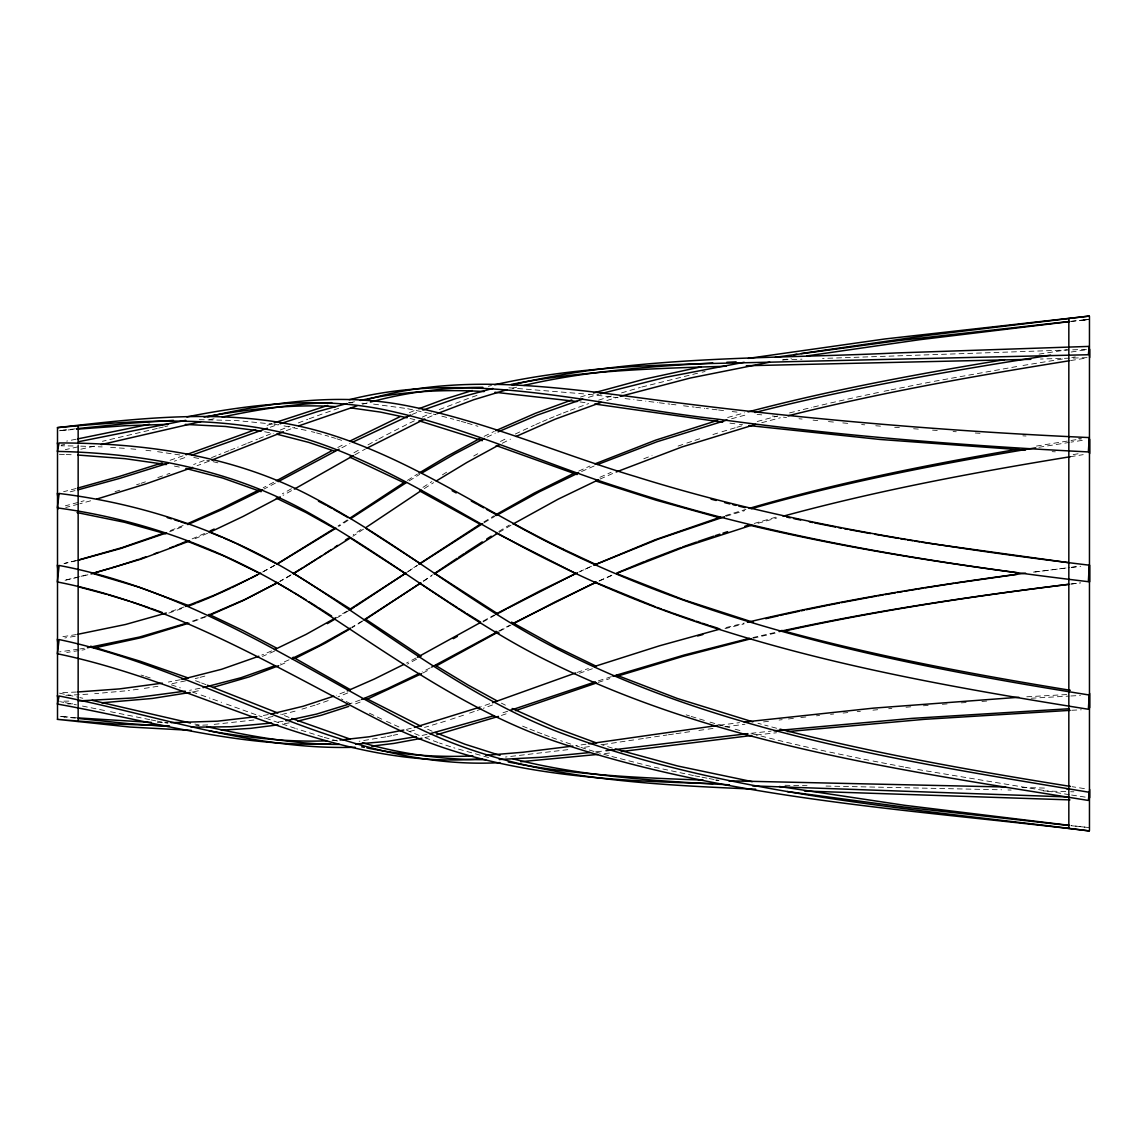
<?xml version="1.0" encoding="UTF-8"?>
<svg xmlns="http://www.w3.org/2000/svg" width="1147" height="1147" viewBox="0 0 1147 1147"><rect width="100%" height="100%" fill="white"/><g stroke="black" fill="none" stroke-linecap="round" stroke-linejoin="round"><path stroke-width="0.75" stroke-dasharray="5 3.75" d="M361.104 529.441L353.204 534.846M423.3 581.113L432.548 574.833M406.54 572.554L416.619 565.743M363.499 529.168L352.86 536.28M423.587 581.185L431.587 575.851M408.275 571.478L417.623 565.285M347.254 519.921L338.021 526M422.942 487.389L431.889 481.568M348.086 520.351L338.695 526.444M424.304 488.593L433.623 482.643M407.4 480.407L417.451 474.069M409.092 480.908L419.702 474.356M442.384 474.872L447.445 471.704M348.803 610.62L337.333 617.674M498.773 531.491L509.311 525.054M362.28 621.43L352.014 627.739M483.862 521.971L494.099 515.777M346.867 611.15L338.838 615.996M499.217 532.294L511.648 524.867M362.438 620.857L351.728 627.294M484.091 522.745L494.945 516.293M291.08 574.79L280.226 581.056M290.592 575.436L279.524 581.687M291.424 488.722L282.334 493.841M274.922 565.127L263.824 571.335M353.936 452.75L361.09 448.721M473.697 456.033L477.754 453.739M483.002 621.932L495.289 615.079M291.539 490.658L283.094 495.332M274.721 565.428L262.147 572.281M354.853 454.814L365.578 448.878M367.958 444.893L377.263 439.788M483.145 621.043L494.3 614.935M499.777 631.151L511.003 625.043M416.547 659.224L407.472 664.113M378.84 438.943L383.542 436.419M498.601 631.151L509.784 625.172M337.777 447.516L344.057 444.176M416.117 657.948L406.497 663.038M273.674 482.242L263.165 487.79M386.611 434.799L408.246 423.773M422.999 672.959L429.767 669.418M341.849 447.76L349.993 443.531M275.38 483.131L264.011 489.038M430.225 667.841L422.139 671.984M500.465 441.466L507.189 438.039M502.257 443.272L510.501 439.143M484.106 436.362L494.3 431.372M409.794 423.028L414.44 420.791M487.031 437.136L495.26 433.193M515.275 434.039L534.316 425.15M579.006 571.98L592.253 565.887L580.425 571.364M578.733 471.102L590.017 466.012M422.196 417.164L431.516 412.977M599.895 477.295L611.15 472.277M204.582 533.441L192.137 538.889M599.293 580.783L612.713 574.819M581.558 471.517L594.676 465.768M600.039 479.059L613.229 473.267M274.477 651.166L262.405 656.428M427.53 417.809L435.846 414.182M599.035 581.085L611.251 575.708M207.636 533.24L192.682 539.707M535.692 424.533L541.212 422.11M289.044 659.826L280.685 663.41M280.284 665.031L287.926 661.704M271.624 650.908L261.76 655.066M542.588 421.523L548.094 419.157M409.407 412.648L415.63 410.053M439.301 409.622L470.686 397.536M549.513 418.583L555.162 416.232M183.133 525.512L169.139 531.09M347.77 692.931L338.007 696.874M247.752 443.129L257.502 439.186M258.978 438.598L263.409 436.792M412.06 414.44L420.175 411.185M246.318 443.717L237.701 447.201M266.233 435.659L271.868 433.38M230.475 450.097L234.82 448.362M556.524 415.687L561.987 413.508M229.027 450.685L218.833 454.728M344.573 691.999L336.415 695.182M280.269 430.01L290.019 426.154M181.713 527.032L169.598 531.764M211.521 457.624L217.371 455.316M206.302 616.627L193.241 621.602M355.527 703.871L362.309 701.233M286.263 430.67L294.593 427.444M563.378 412.963L568.969 410.784M204.152 460.477L193.614 464.521M643.797 458.771L652.055 455.588M298.32 422.928L307.769 419.315M208.926 461.209L197.055 465.725M570.374 410.253L588.683 403.572M360.258 699.971L349.419 703.957M205.184 616.513L190.445 621.889M309.188 418.784L324.3 413.25M492.522 704.961L483.317 708.273M267.136 425.394L272.757 423.386M166.874 474.385L169.899 473.31M328.214 700.602L316.715 704.602M184.137 606.964L167.863 612.512M181.814 608.57L167.648 613.473M489.769 703.699L481.482 706.609M477.209 710.437L481.783 708.817M270.219 427.229L278.621 424.29M325.648 412.777L340.501 407.687M157.827 477.582L163.863 475.46M579.421 673.275L592.426 668.73M183.061 455.803L169.598 460.434M469.596 713.104L475.675 710.982M678.063 446.097L685.218 443.617M577.07 672.457L588.397 668.543M184.796 457.624L174.344 461.166M472.277 397.005L480.206 394.339M686.824 443.072L693.261 440.907M463.531 715.183L446.943 720.66M141.038 483.317L145.425 481.84M501.411 715.427L507.834 713.276M598.619 400.174L611.466 395.987M136.522 484.808L139.59 483.805M694.939 440.348L701.591 438.154M507.748 711.197L499.504 713.893M598.304 682.393L609.745 678.637M598.29 680.888L611.351 676.687M580.468 397.063L589.243 394.296M315.067 705.161L298.435 710.208M606.777 400.561L617.272 397.278M712.904 434.555L718.768 432.72M445.437 721.148L424.505 727.456M115.044 491.662L121.209 489.755M725.334 515.605L745.937 509.368M721.979 431.745L735.227 427.774M726.151 516.207L744.704 510.659M588.397 397.364L598.791 394.238M621.531 392.891L640.341 387.414M754.239 523.448L776.333 517.039M736.919 427.272L743.672 425.322M757.981 523.304L776.791 517.957M727.657 417.494L744.632 412.834M362.438 404.246L367.771 402.769M90.67 500.795L79.86 503.762M757.221 421.508L777.637 416.003M81.021 501.597L84.089 500.752M641.79 387.026L699.125 372.832M731.542 418.77L747.271 414.54M77.953 502.458L65.379 505.813M761.737 422.698L780.39 417.766M78.34 504.178L65.766 507.49M200.022 677.375L206.374 675.712M295.08 711.154L281.56 714.567M409.622 731.471L415.572 729.922M80.993 576.31L86.814 574.805M76.175 488.493L63.601 491.705M87.889 574.776L80.018 576.755M724.99 628.685L743.987 623.911M70.168 491.834L76.491 490.228M789.552 412.92L799.803 410.354M512.58 388.216L516.666 387.184M76.046 560.568L64.519 563.378M725.965 627.567L744.188 623.065M79.544 576.669L63.515 580.54M406.439 729.42L411.744 728.116M195.234 678.58L198.431 677.791M803.23 409.493L811.804 407.414M76.605 560.625L63.988 563.621M488.307 386.281L491.49 385.521M78.455 577.156L62.669 580.841M813.51 406.999L828.937 403.357M157.268 428.448L102.456 441.294M158.773 428.089L163.275 427.028M753.221 638.205L777.422 632.614M164.795 426.67L167.806 425.953M349.577 402.898L354.939 401.636M752.805 637.56L775.902 632.284M830.657 402.955L854.73 397.536M424.863 737.564L429.322 736.546M185.556 680.859L170.932 683.927M94.24 446.197L80.39 449.294M427.028 734.367L421.666 735.528M77.939 446.871L65.336 449.653M393.292 735.313L397.694 734.352M702.107 372.173L705.075 371.528M856.451 397.149L880.609 391.987M209.155 419.802L214.073 418.741M193.442 691.827L201.542 690.107M884.079 391.27L889.255 390.195M387.385 736.56L391.83 735.643M890.99 389.851L932.511 381.636M273 716.459L264.384 718.165M200.08 688.257L189.656 690.322M180.337 679.727L168.351 682.064M76.161 439.215L66.669 441.108M61.164 445.122L64.648 444.448M289.23 722.854L282.162 724.158M385.894 736.861L359.169 741.263M934.26 381.306L1019.497 366.051M268.283 714.581L259.709 716.129M75.258 636.227L64.82 637.961M81.982 650.091L85.036 649.575M782.326 359.986L791.358 358.466M1022.981 365.477L1063.083 358.882M1036.458 446.068L1080.273 439M76.476 634.52L60.777 637.015M1038.895 447.287L1069.405 442.384M1073.162 454.585L1081.234 453.28M1070.323 456.721L1083.212 454.642M157.928 686.293L141.54 688.831M283.094 721.277L274.592 722.61M78.928 650.578L66.755 652.442M1071.814 357.477L1075.298 356.918M1070.552 360.559L1086.467 358.05M79.817 648.958L84.319 648.256M1039.024 354.122L1067.269 349.735M1082.266 440.376L1071.011 442.125M1071.212 352.014L1087.098 349.62M253.917 720.001L210.69 724.746M78.326 649.202L59.515 651.883M602.806 744.589L636.915 739.471M638.42 739.242L644.399 738.338M645.904 738.123L666.981 734.998M668.486 734.783L674.551 733.894M589.443 746.554L580.869 747.801M676.07 733.679L692.788 731.284M585.974 744.231L575.722 745.665M698.881 730.424L705.004 729.578M708.057 729.148L714.194 728.316M567.822 749.665L505.454 757.034M138.214 689.261L128.22 690.537M724.947 726.854L744.962 724.244M1034.995 571.952L1066.982 567.894M719.513 725.219L739.485 722.639M1033.433 572.109L1069.735 567.564M1071.255 567.378L1079.8 566.331M1071.513 583.966L1080.402 582.891M763.529 721.922L769.737 721.162M1071.312 567.378L1080.789 566.245M1070.667 584.081L1080.159 582.948M609.516 753.02L600.727 754.081M75.372 428.82L59.515 430.698L66.884 429.924L60.246 430.627M779.057 720.044L782.168 719.685M788.419 718.954L794.656 718.237M601.515 751.213L595.637 751.887M1083.313 320.056L1086.481 319.712M1070.667 321.49L1089.177 319.396L1082.84 320.085L1087.227 319.612M800.85 717.535L807.101 716.846M756.375 734.983L776.533 732.761M750.984 733.306L771.071 731.126M124.865 690.924L94.699 693.691M816.463 715.814L819.603 715.484M1071.312 321.275L1087.112 319.612M830.557 714.323L833.683 714.008M843.088 713.047L847.791 712.574M857.21 711.656L860.365 711.341M59.4 430.756L74.928 429.336M872.939 710.151L877.656 709.721M888.681 708.731L891.836 708.445M906.03 707.212L910.761 706.824M923.392 705.778L928.138 705.405M942.361 704.287L947.107 703.928M961.344 702.867L966.104 702.523M981.947 701.405L986.692 701.075M82.842 694.465L91.33 693.935M1031.124 698.236L1069.262 696.071M332.028 740.575L337.347 740.259M1026.78 696.788L1069.621 694.394M207.707 724.918L195.736 725.492M79.272 694.666L65.852 695.297M1070.854 695.985L1080.388 695.483M1071.757 710.265L1081.32 709.792M76.491 692.042L60.805 692.659M783.086 359.871L801.982 359.169M1086.424 349.362L822.528 358.438M1087.084 357.635L1071.011 358.136M1069.405 358.179L1040.501 359.04M67.702 703.928L75.86 703.771M68.877 701.104L59.515 701.204M199.263 419.659L236.411 420.519L272.628 424.075M61.221 445.81L64.662 445.853M165.039 722.653L168.079 722.682M68.089 445.882L76.247 446.025M157.411 722.524L163.519 722.639M826.012 786.053L1001.56 789.81M784.964 785.279L807.029 785.695M80.734 446.14L102.212 446.914M348.272 402.669L352.76 402.798M1007.969 789.982L1011.181 790.068M1021.948 787.444L1047.139 788.161M715.9 780.462L718.768 780.548M1043.311 790.928L1069.033 791.674M1070.653 791.731L1073.864 791.817M59.372 454.298L64.461 454.47M508.881 387.801L586.963 394.138M66.168 454.527L74.24 454.857M1078.51 438.699L1081.693 438.857M1052.157 451.66L1055.34 451.832M1022.866 435.831L1026.035 436.003M361.821 403.228L367.771 403.629M975.265 433.007L980.025 433.308M110.614 447.373L127.46 448.534M953.1 431.559L956.268 431.759M932.54 430.125L937.271 430.469M913.586 428.749L918.317 429.093M894.66 427.286L899.377 427.659M875.763 425.766L880.48 426.154M861.612 424.562L864.752 424.834M130.83 448.835L139.231 449.61M76.605 717.807L60.834 716.373M842.773 422.913L849.052 423.472M833.41 422.053L827.159 421.479M373.607 404.117L406.21 408.475M813.051 420.132L817.725 420.591M799 418.755L802.126 419.056M783.473 417.164L786.555 417.494M777.265 416.519L771.071 415.874M60.863 716.445L64.92 716.875L60.174 716.359M1071.226 825.725L1086.94 827.36M757.092 414.354L761.737 414.87M1089.177 827.604L1071.054 825.553M588.411 394.296L610.29 396.819M145.927 450.284L152.594 451.043M732.187 411.572L737.019 412.117M75.301 718.165L59.515 716.302M717.061 409.809L706.351 408.547M718.596 409.995L724.904 410.726M613.229 397.163L619.136 397.88M695.684 407.271L704.832 408.361M625.058 398.597L633.947 399.672M683.526 405.794L694.164 407.085M636.929 400.045L645.876 401.149M648.872 401.522L657.876 402.626M659.367 402.812L669.92 404.117M671.425 404.303L675.956 404.862M157.54 451.66L180.638 455.087M739.485 424.361L742.596 424.748M729.922 423.143L736.374 423.974M580.081 401.937L585.974 402.769M1085.191 797.093L1071.155 794.971M274.047 424.29L278.334 424.935M1069.391 794.713L914.145 768.906M1084.417 788.62L1072.187 786.699M284.012 425.881L307.912 430.742M715.986 779.831L718.954 780.361M264.613 431.759L273.244 433.423M407.687 408.733L436.118 414.741M709.147 778.569L714.28 779.516M905.442 767.286L912.41 768.576M903.707 766.956L870.774 760.59M702.007 777.222L707.713 778.297M694.838 775.831L700.573 776.935M60.777 701.806L63.888 702.408M65.436 702.71L76.476 704.889M164.81 722.639L167.863 723.227M693.419 775.544L651.84 766.655L610.061 756.059M82.469 706.065L107.115 711.011M157.254 721.133L161.756 722.037M863.849 759.214L869.039 760.246M151.232 719.929L155.748 720.832M149.727 719.628L108.635 711.326M193.786 457.467L198.646 458.47M174.43 466.083L182.559 467.732M860.393 758.511L829.31 752.002M59.515 693.146L78.326 697.247M825.854 751.256L810.37 747.815M79.817 697.577L82.813 698.236M206.689 460.191L209.901 460.908M194.875 724.029L199.306 725.033M803.488 746.253L808.649 747.443M800.047 745.464L786.326 742.252M213.098 461.682L217.916 462.843M782.899 741.435L769.193 738.08M311.382 431.602L314.866 432.462M488.593 757.55L453.739 747.772M765.766 737.22L752.131 733.736M410.067 418.469L416.017 419.988M441.853 416.16L453.825 419.3M776.619 728.245L764.719 725.105M316.601 432.921L328.687 436.276M337.49 741.048L323.97 737.292M735.112 729.205L740.202 730.582M757.938 723.255L761.321 724.187M456.836 420.146L459.832 420.978M724.947 726.395L731.729 728.273M608.555 755.644L595.479 751.873M461.338 421.408L465.854 422.698M723.241 725.922L709.706 722.022M467.359 423.143L477.955 426.297M322.622 736.904L296.643 728.804M699.584 718.997L706.308 721.019M594.017 751.443L580.912 747.4M331.44 437.122L335.555 438.383M691.211 716.445L697.892 718.495M141.009 675.038L143.949 675.956M145.526 676.458L150.228 677.934M686.15 714.853L689.533 715.929M612.355 748.131L600.942 744.446M336.931 438.828L342.408 440.606M576.583 746.009L579.493 746.955M450.57 746.754L439.559 743.027M171.347 684.831L180.337 687.856M295.266 728.359L280.011 723.198M570.762 744.102L560.625 740.647M192.094 691.899L198.159 694.007M278.621 722.71L258.835 715.742M201.098 695.039L209.93 698.165M212.855 699.211L221.615 702.337M255.896 714.696L223.063 702.867M551.836 737.507L557.743 739.643M437.982 742.482L425.451 737.865M544.524 734.797L550.359 736.976M195.535 680.701L200.08 682.408M201.557 682.967L205.987 684.659M537.212 732.001L543.061 734.252M289.044 717.405L280.685 714.137M529.9 729.105L535.764 731.442M419.2 735.442L406.726 730.338M522.588 726.108L528.437 728.517M432.147 731.213L424.361 727.772M398.955 726.983L384.933 720.646M381.793 719.183L366.28 711.685M501.368 703.125L505.397 705.161M350.652 703.799L341.261 698.924"/><path stroke-width="1.5" d="M1089.65 565.184L1089.65 581.816M1089.65 439.229L1089.65 453.624M1089.65 693.376L1089.65 707.771M1089.65 349.247L1089.65 357.563M1089.65 789.437L1089.65 797.753M57.665 509.512L57.981 507.117M420.462 583.034L365.205 619.581M345.376 540.137L347.985 538.373M405.063 573.557L355.928 606.118M435.043 573.142L457.051 558.331M366.151 527.376L421.666 490.314M419.401 563.865L480.034 524.322M420.935 582.963L363.771 620.025M434.254 574.073L496.465 533.972M349.864 518.186L404.848 482.027M334.895 547.162L337.533 545.399M350.208 538.058L293.345 573.83M405.608 573.256L349.577 609.487M418.956 564.396L482.672 523.606M458.456 557.399L464.105 553.657M324.386 554.073L330.924 549.786M465.395 552.811L482.242 541.871M350.753 518.602L406.439 482.557M332.687 529.513L277.689 563.564M317.791 558.331L321.748 555.765M336.014 528.179L277.517 563.865M316.457 559.163L304.485 566.69M350.236 609.717L354.509 607.021M486.744 539.004L491.246 536.165M436.233 480.994L466.958 462.427L499.504 444.663M418.942 473.138L447.086 456.291L479.704 438.598M303.152 567.507L293.761 573.185M350.538 628.613L325.49 643.051L295.482 658.263M422.368 472.722L454.456 454.097L484.249 438.512M327.354 623.624L334.451 619.423M336.143 617.588L306.077 634.391L274.42 649.675M495.375 515.003L534.201 493.11L573.916 473.31M350.38 628.097L319.325 645.345L291.825 658.607M496.336 515.49L539.807 491.576L578.633 472.836M513.039 524.036L558.102 499.203L598.562 479.704M453.323 638.678L457.352 636.399M294.349 489.095L353.491 455.574M277.517 582.604L243.221 600.498L210.589 614.921M480.364 622.577L417.465 657.231M280.255 496.895L242.963 516.508L209.112 532.581M499.432 612.785L506.401 608.971M496.981 632.685L436.433 665.877M278.133 582.461L245.687 599.135L208.109 615.365M366.954 448.133L424.834 418.999M495.69 614.175L539.692 591.035L577.486 572.726M507.82 608.197L574.547 574.088M331.483 450.9L276.284 480.851M495.819 632.642L431.63 667.11M513.842 623.509L555.277 601.86L596.325 582.146M512.58 623.667L591.881 584.181M339.125 449.194L278.205 481.64M250.921 578.217L257.545 574.733M260.756 573.027L231.952 587.622M350.308 440.892L399.873 416.762M403.887 664.385L374.323 679.038L347.283 690.91M259.208 489.855L220.31 509.139L187.305 523.778M421.637 673.662L366.366 699.584M262.577 489.769L223.436 508.967L187.764 524.58M352.717 442.14L410.669 415.028M419.444 673.361L387.199 688.759L361.592 699.455M249.257 578.963L214.962 594.906L185.628 606.448M495.733 430.684L535.334 413.321L571.736 399.945M516.021 436.462L555.234 419.157L601.2 402.368M230.547 588.296L211.292 596.956M210.016 530.975L214.188 529.054M498.013 431.903L537.054 415.2L582.805 399.099M593.2 583.723L596.125 582.404M593.716 565.227L654.923 539.85L720.588 517.111M595.164 564.725L658.378 539.09L724.603 516.695M594.863 463.904L655.51 440.19L717.707 420.332M617.201 572.869L644.313 561.543M616.928 573.271L683.569 547.277L751.729 525.154M437.15 413.651L473.725 399.73L506.974 389.679M597.616 464.521L657.116 441.724L727.083 420.003M616.183 472.005L682.021 446.929L755.543 424.39M181.011 543.549L187.979 540.667M209.915 597.544L197.37 602.677M278.735 665.676L249.286 676.859L212.754 687.483M189.685 540.968L140.852 559.206L91.029 573.973M175.405 545.8L179.606 544.122M258.835 656.227L221.615 669.275L181.828 679.411M645.847 560.94L681.089 547.506M418.741 408.776L443.774 399.414L472.249 390.525M283.481 431.774L211.865 460.09M275.079 665.69L240.956 677.734L203.033 687.627M169.799 548.022L174.014 546.373M188.854 605.974L195.965 603.236M422.87 410.124L455.531 398.654L492.866 388.432M298.75 425.867L357.09 405.794M166.559 532.911L120.406 548.61L78.182 560.238M164.924 532.724L122.313 547.535L78.928 559.851M192.567 467.403L145.827 483.919L96.864 499.045M333.806 696.157L303.181 706.251L271.122 714.022M154.214 553.886L158.286 552.381M255.609 429.566L186.043 454.771M682.623 546.947L696.487 542.044M188.897 623.151L141.97 637.517L94.154 647.983M492.507 702.724L575.636 672.959M274.147 422.899L327.712 405.45M267.409 428.204L192.094 455.101M348.731 706.394L321.318 715.255L297.675 721.133M348.071 704.43L316.601 714.079L285.904 720.789M480.134 707.068L414.397 727.427M280.011 423.802L317.189 411.701L346.867 403.558M140.063 558.861L145.755 556.897M698.021 541.499L713.749 536.165M515.577 710.653L596.669 682.924M187.491 622.921L139.475 637.044L87.401 647.74M594.418 666.507L659.482 645.804L720.001 629.086M138.644 559.349L118.6 565.801M510.501 710.294L595.393 681.834M498.472 716.402L436.806 734.725M162.071 462.958L119.417 476.421L77.709 488.092M168.351 463.173L119.689 478.385L78.025 489.841M715.284 535.663L719.857 534.158M722.954 533.154L727.642 531.649M617.961 675.984L683.125 656.342L751.5 638.621M494.042 715.656L429.752 733.75M166.329 613L125.467 624.498L77.982 634.262M612.885 676.2L684.272 654.994L749.651 638.291M744.833 526.272L749.521 524.853M620.212 396.389L690.308 378.023L769.723 362.165M593.501 392.977L644.055 379.227L701.376 366.796M111.402 567.966L117.152 566.245M749.106 508.422C837.496 482.658 927.909 464.635 1018.579 449.079M600.254 393.808L665.475 377.32L744.188 362.266M109.954 568.396L95.502 572.496M751.099 508.795C844.464 482.084 939.967 463.732 1035.684 447.817M697.663 635.954L702.81 634.549M783.086 516.222C877.498 490.5 973.803 472.464 1070.323 456.721M367.241 399.586C453.94 374.037 545.212 385.679 633.187 396.934C784.491 417.494 936.741 430.756 1089.292 437.581L1088.345 451.932C964.312 445.624 840.35 435.946 717.248 419.099C595.723 405.493 471.159 368.66 349.233 399.73M370.438 402.067C407.042 392.159 444.964 387.356 482.858 387.328M748.045 411.916C832.45 389.636 918.403 373.85 1004.485 359.656M512.279 384.991L515.519 384.159M754.898 412.533C852.235 387.614 951.379 370.682 1050.58 355.169M788.046 415.816C880.638 392.532 974.749 375.929 1068.961 360.818M517.154 383.758C641.273 355.097 769.795 359.097 896.251 352.946L1089.292 346.394L1088.345 354.738L793.265 361.563C693.562 364.488 592.555 362.782 494.687 384.761M747.414 622.291C839.045 600.383 932.181 585.414 1025.547 573.142M403.787 730.037L369.348 736.761L340.042 740.059M765.752 618.706L778.44 615.81M523.864 385.449C585.816 371.069 649.489 366.524 712.832 363.011M101.151 444.635L201.069 421.58M780.175 615.423L783.645 614.649M207.75 416.82C273.086 401.866 341.39 392.446 407.845 405.923C486.084 421.408 559.464 453.925 635.667 476.607C783.086 522.788 936.267 546.746 1089.292 565.184L1088.345 581.701C931.249 562.747 773.795 538.201 623.079 488.593C544.983 464.091 470.27 428.777 390.138 410.999C323.038 395.83 253.559 403.715 186.861 416.891M785.38 614.247L799.287 611.222M779.114 631.581C874.831 610.577 971.853 596.196 1069.076 584.282M786.096 630.692C879.161 610.29 973.459 596.153 1067.957 584.411M421.91 738.224L393.794 743.442L371.585 746.124M801.022 610.864L804.506 610.118M360.287 400.446C400.848 391.457 442.685 389.062 484.091 391.557M806.241 609.745L827.159 605.458M222.231 417.021C258.29 409.522 294.836 403.4 331.741 402.669M149.468 424.261L77.666 438.914M78.541 441.71L185.785 420.318M828.908 605.1L839.389 603.035M416.375 736.618L387.328 741.406L355.527 744.102M511.161 384.431C581.93 370.495 654.277 368.488 726.151 366.237M190.158 692.458L152.236 698.466L101.854 702.796M841.138 602.691L869.168 597.429M870.917 597.114L876.179 596.168M185.212 691.139L133.826 697.921L78.34 700.932M877.942 595.852L883.204 594.92M204.051 416.992C247.379 409.35 291.467 403.787 335.541 406.64M884.968 594.619L895.506 592.784M897.255 592.483L902.531 591.594M748.346 358.366L885.24 338.924L1089.277 316.07L926.905 335.454L801.294 353.534M793.796 354.781L796.821 354.265M162.329 683.139L119.689 688.888L78.025 691.956M904.295 591.293L909.571 590.404M911.335 590.117L916.611 589.243M918.374 588.956L923.665 588.096M806.843 355.928L919.292 339.756L1069.076 321.662M925.428 587.809L953.63 583.393M256.813 716.603L217.514 721.176L171.118 722.696M277.904 724.875L250.62 728.359L221.285 730.18M775.272 357.276L899.764 340.43L1069.735 321.432M955.408 583.135L1017.274 574.303M588.855 743.815L717.936 725.42M572.826 746.066L522.846 752.26L485.869 755.328M271.739 723.026L231.278 726.739L191.176 727.212M621.316 751.557L751.729 735.499M744.145 722.051L873.512 708.129L1018.837 697.276M605.931 750.697L747.901 733.65M597.788 754.425L520.666 761.723M76.949 428.648L130.342 423.214L173.426 420.361M589.845 752.547L541.054 757.292L499.217 759.5M774.125 730.811L912.008 718.38L1068.961 708.76M787.43 731.6L924.081 719.355L1070.165 710.351M76.634 429.193L125.109 425.709L168.265 424.333M481.984 758.741C331.698 771.429 200.352 682.981 57.35 653.761L59.128 639.567C208.869 670.837 342.236 771.271 499.877 762.64M726.797 362.294L736.13 361.85M330.752 743.844C237.931 747.772 147.848 720.201 57.35 704.057L59.128 695.985C157.211 715.183 253.974 750.539 355.126 747.242M472.951 755.959C437.466 757.393 401.78 755.056 366.968 747.93M326.651 740.819C287.237 742.396 247.91 737.564 209.141 730.897M1030.866 359.312L746.31 365.735M169.512 725.893L116.722 724.087L57.35 719.37L129.984 727.04L191.363 730.381M485.683 759.672C444.061 759.916 402.425 754.31 362.438 742.754M339.469 744.432C294.621 744.417 250.304 736.188 206.646 726.639M185.327 424.404L225.586 426.483L261.143 431.129M1005.647 787L728.818 780.835M1066.423 788.735L1069.391 788.821M713.047 783.602C603.594 780.734 490.228 774.813 390.08 725.807C282.148 671.64 177.771 605.286 57.35 581.959L59.128 565.457C188.94 589.773 298.636 665.762 413.465 725.75C519.276 778.727 639.768 784.161 755.701 789.208M151.289 722.381L78.182 717.936M703.082 780.075C640.657 777.91 577.916 775.229 516.408 763.587M804.463 791.043L1069.936 799.889M1067.355 796.921L752.547 785.896M77.81 455.029L125.138 458.685L166.315 464.564M168.451 726.395L128.335 723.614L78.455 718.524M729.506 784.835C656.93 781.064 583.737 776.748 513.01 758.884M1025.189 450.111L879.806 439.444L748.819 425.537M494.945 392.26L577.17 401.536M1067.728 825.353L906.833 807.416L787.229 791.545M350.581 407.859L380.36 412.074L407.099 417.752M1069.506 825.381L904.409 805.28L779.358 786.498M1068.344 562.632L928.525 543.262M722.667 422.196L594.676 404.016M1017.704 572.826C927.378 560.783 837.281 546.13 748.59 524.982M921.543 542.158L926.819 542.99M1070.452 786.426C973.014 770.798 875.677 753.665 780.032 729.134M914.489 541.011L919.779 541.871M1070.309 690.279C973.344 674.465 876.595 656.342 781.752 630.42M907.449 539.864L912.725 540.724M900.409 538.703L905.686 539.577M77.05 512.58L124.45 522.258L165.856 533.842M898.66 538.402L874.946 534.316M870.559 533.541L849.526 529.699M752.231 781.652L677.777 766.024L615.236 749.02M844.436 528.753L847.834 529.384M838.428 527.606L841.31 528.15M835.546 527.047L814.614 522.917M508.236 761.966L514.774 763.271M809.381 521.842L812.865 522.559M793.738 518.587L800.678 520.05M361.62 746.826L364.302 747.385M786.785 517.096L790.269 517.842M276.671 434.14L308.715 442.384L335.067 451.316M185.8 468.449L222.489 477.984L261.172 491.69M92.032 700.301L190.445 723.04M738.74 506.099L745.077 507.619M733.019 504.694L735.872 505.397M724.732 502.644L729.865 503.92M79.229 587.02L106.743 594.361M720.531 518.043L656.07 500.192L596.368 481.167M711.054 499.16L716.187 500.479M92.979 573.543L138.988 587.164L188.323 605.473M418.999 420.777L482.342 440.692M752.833 721.864L677.39 698.494L616.785 675.239M500.049 755.414L465.051 744.245L435.258 732.546M90.67 646.205L139.934 661.145L188.208 677.977M108.191 594.777L129.468 601.214M753.364 622.348L683.368 599.666L616.469 573.529M167.247 517.584L171.39 518.831M350.38 739.17L291.825 718.481M174.459 519.806L179.061 521.268M710.022 625.717L718.108 628.284M702.322 623.222L708.473 625.215M130.944 601.688L136.851 603.609M696 621.129L700.745 622.692M180.509 521.756L186.344 523.692M138.285 604.082L142.543 605.516M694.422 620.599L672.629 613.072M596.669 743.027L555.75 727.944L512.135 708.502M143.977 605.989L149.64 607.953M577.099 474.557L496.192 445.581M151.06 608.455L156.537 610.405M663.353 609.731L671.081 612.512M186.287 540.796L223.937 555.994L257.817 572.41M657.174 607.437L661.805 609.157M157.899 610.892L162.272 612.498M655.625 606.863L594.519 581.973M207.464 685.218L277.889 713.033M210.933 532.753L213.786 533.885M215.206 534.445L222.231 537.355M349.735 457.108L405.321 483.36M223.651 537.957L234.949 542.918M597.143 565.07L563.191 549.184M209.041 614.376L243.049 630.535L276.212 647.897M276.269 498.128L305.876 512.48L334.738 528.552M596.024 666.149L556.295 646.879L511.548 622.104M236.368 543.535L277.904 564.439M421.25 726.381L365.377 698.007M575.221 573.199L495.877 532.896M563.019 549.026C480.708 509.626 405.034 454.656 316.142 430.311C231.594 407.371 143.017 417.752 57.35 427.63C142.773 419.716 231.465 413.938 314.178 441.552C400.547 470.399 474.772 524.996 556.381 564.095C722.309 646.894 906.833 680.157 1088.345 709.262L1089.292 695.01C891.19 663.367 690.193 622.491 513.211 523.677M497.354 701.046L468.119 685.074L435.645 665.461M318.465 501.225L325.949 505.153M452.119 490.73L456.219 492.938M497.669 515.361L486.443 509.311M419.616 490.916L479.317 523.821M471.302 501.096L476.822 504.092M478.213 504.838L483.676 507.806M327.425 505.956L331.87 508.379M275.208 581.816L292.471 591.737M293.145 657.245L350.38 689.677M333.347 509.182L348.1 517.584M495.991 631.28L499.06 633.072M292.829 572.898L351.168 609.516M293.847 592.555L306.163 600.01M497.956 613.946L435.645 573.887M480.622 622.118L466.585 613.444M365.707 528.208L421.049 564.152M349.175 537.24L405.981 573.959M308.887 601.673L317.002 606.734M459.001 608.67L465.309 612.656M318.35 607.58L331.612 616.025M450.169 603.021L457.739 607.867M448.907 602.204L420.103 583.336M421.164 656.199L365.578 619.151M57.35 442.943L57.938 445.638M57.35 695.598L57.938 698.408M57.35 493.239L58.01 498.558M57.35 639.108L57.794 642.707M57.35 565.041L57.88 570.002M1089.048 448.42L1089.292 451.99M1089.091 706.552L1089.292 709.42M1089.091 578.518L1089.292 581.816M1089.464 316.343L1089.464 830.657M1068.832 318.565L1068.832 828.435M78.154 425.566L78.154 443.76M78.154 445.38L78.154 721.434M57.508 427.788L57.508 719.212M1089.292 792.29L1088.345 800.448C905.815 770.999 718.122 745.263 550.574 662.364C466.012 621.057 393.292 560.195 311.425 514.329C234.461 470.184 145.253 453.18 57.35 451.402L59.128 442.957C146.357 442.957 235.68 455.846 313.418 497.569C400.131 543.262 475.073 608.34 563.062 651.94C726.696 734.625 910.374 762.397 1089.292 792.29M59.128 493.482L57.35 507.892C147.476 520.035 234.16 553.155 310.134 603.007C388.303 653.632 464.621 709.792 553.428 740.747C725.836 799.703 909.7 809.194 1089.292 830.93C911.593 808.162 729.234 796.276 560.152 732.661C469.438 698.064 392.876 637.13 312.07 585.042C236.239 535.42 148.995 504.436 59.128 493.482"/></g></svg>
